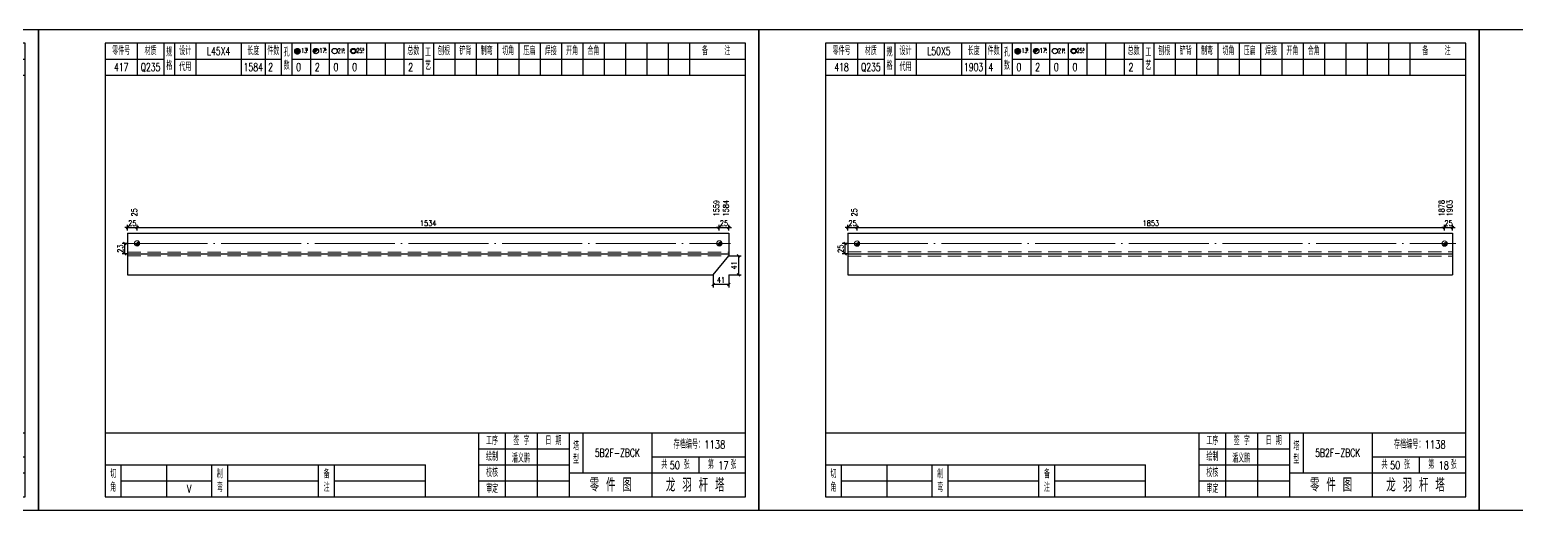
# Model space of a CAD drawing. Header units: millimetres. Extents: x 0 to 30240, y -10896 to -1348.
# Drawn here: x 4317 to 4874, y -3152 to -2972 of the extents above; entities that cross this region are included whole.
import ezdxf
from ezdxf.enums import TextEntityAlignment as Align

# ---------------------------------------------------------------- set-up
doc = ezdxf.new("R2010")
doc.units = ezdxf.units.MM
doc.header["$LTSCALE"] = 20
doc.header["$PDMODE"] = 1
doc.linetypes.add('DASHDOT2X', pattern=[1.75, 1.5, -0.125, 0, -0.125])
doc.linetypes.add('HIDDEN', pattern=[0.375, 0.25, -0.125])
for name, color, linetype, lineweight in [('1', 7, 'Continuous', 25), ('11', 3, 'Continuous', 13), ('2', 1, 'HIDDEN', 13), ('5', 1, 'Continuous', 13), ('7', 2, 'DASHDOT2X', 13)]:
    doc.layers.add(name, color=color, linetype=linetype, lineweight=lineweight)
doc.styles.get("Standard").update_dxf_attribs({"font": 'simplex', "width": 0.7, "bigfont": 'gbhzfs.shx'})
doc.styles.add('SYMBOL_TXT', font='txt.shx', dxfattribs={"width": 0.6})
doc.styles.add('TITLE_TXT', font='simplex.shx', dxfattribs={"width": 0.75, "height": 2.5, "bigfont": 'gbhzfs.shx'})
doc.dimstyles.get("Standard").update_dxf_attribs({"dimtxt": 2.1, "dimasz": 1, "dimexe": 1.05, "dimexo": 0, "dimgap": 0.63, "dimtad": 1, "dimzin": 0, "dimdsep": 46, "dimtxsty": 'standard', "dimblk": 'OBLIQUE', "dimblk1": 'OBLIQUE', "dimblk2": 'OBLIQUE', "dimcen": 0.09, "dimadec": 0, "dimazin": 0, "dimtfac": 1, "dimtdec": 1, "dimtix": 1, "dimtmove": 0, "dimatfit": 3, "dimfxl": 0, "dimtolj": 1, "dimtzin": 0, "dimarcsym": 0})
pattern_1 = [(0, (-3, 0), (0, 0.0125), [])]

# ---------------------------------------------------------------- blocks, each defined once
blk = doc.blocks.new('M12_HOLE')
h = blk.add_hatch()
h.set_pattern_fill('LINE', scale=0.1, style=0)
h.set_pattern_definition(pattern_1)
h.paths.add_polyline_path([(-5, 0, 1), (-1, 0, 1)])
at = {"color": 7}
blk.add_circle((-3, 0), 2, dxfattribs=at)
at = {"color": 7, "attachment_point": 1, "style": 'SYMBOL_TXT'}
for s, insert, char_height, width in [('13\\f??|b0|i0|c0|p54;.', (-0.1, 2.1), 3.5, 5.707), ('5', (3.7, 2.3), 1.8, 2.931)]:
    blk.add_mtext(s, dxfattribs=dict(at, insert=insert, char_height=char_height, width=width))
blk = doc.blocks.new('M16_HOLE')
h = blk.add_hatch()
h.set_pattern_fill('LINE', scale=0.1, style=0)
h.set_pattern_definition(pattern_1)
h.paths.add_polyline_path([(-1.6, 1.4, 0.668179), (-5, 0, 0.198912), (-4.4, -1.4)])
at = {"color": 7}
blk.add_circle((-3, 0), 2, dxfattribs=at)
at = {"color": 7, "attachment_point": 1, "style": 'SYMBOL_TXT'}
for s, insert, char_height, width in [('17.', (-0.4, 2.1), 3.5, 6.316), ('5', (3.6, 2.3), 1.8, 1.822)]:
    blk.add_mtext(s, dxfattribs=dict(at, insert=insert, char_height=char_height, width=width))
blk = doc.blocks.new('M20_HOLE')
at = {"color": 7}
blk.add_circle((-3, 0), 2, dxfattribs=at)
at = {"color": 7, "attachment_point": 1, "style": 'SYMBOL_TXT'}
for s, insert, char_height, width in [('21.', (-0.7, 2), 3.5, 6.074), ('5', (3.3, 2), 1.8, 1.458)]:
    blk.add_mtext(s, dxfattribs=dict(at, insert=insert, char_height=char_height, width=width))
blk = doc.blocks.new('M24_HOLE')
at = {"color": 7}
for radius in [2, 1.5]:
    blk.add_circle((-3, 0), radius, dxfattribs=at)
at = {"color": 7, "attachment_point": 1, "style": 'SYMBOL_TXT'}
for s, insert, char_height, width in [('25.', (-0.7, 2.1), 3.5, 2.429), ('5', (3.9, 2.3), 1.8, 1.944)]:
    blk.add_mtext(s, dxfattribs=dict(at, insert=insert, char_height=char_height, width=width))
blk = doc.blocks.new('JgCard')
for p, q in [((270, 180), (0, 180)), ((0, 180), (0, 0)), ((270, 0), (270, 180)), ((265, 175), (25, 175)), ((25, 175), (25, 5)), ((37, 175), (37, 163)), ((47, 175), (47, 163)), ((51, 175), (51, 163)), ((59, 175), (59, 163)), ((76, 175), (76, 163)), ((85, 175), (85, 163)), ((91, 175), (91, 163)), ((95, 175), (95, 163)), ((102, 175), (102, 163)), ((109, 175), (109, 163)), ((116, 175), (116, 163)), ((123, 175), (123, 163)), ((130, 175), (130, 163)), ((137, 175), (137, 163)), ((144, 175), (144, 163)), ((148, 175), (148, 163)), ((156, 175), (156, 163)), ((164, 175), (164, 163)), ((172, 175), (172, 163)), ((180, 175), (180, 163)), ((188, 175), (188, 163)), ((196, 175), (196, 163)), ((204, 175), (204, 163)), ((212, 175), (212, 163)), ((220, 175), (220, 163)), ((228, 175), (228, 163)), ((236, 175), (236, 163)), ((244, 175), (244, 163)), ((265, 5), (265, 175)), ((25, 169), (47, 169)), ((51, 169), (91, 169)), ((95, 169), (144, 169)), ((148, 169), (265, 169)), ((25, 163), (265, 163)), ((25, 29), (265, 29)), ((165, 5), (165, 29)), ((175, 5), (175, 29)), ((187, 5), (187, 29)), ((199, 5), (199, 29)), ((204, 29), (204, 14)), ((230, 5), (230, 29)), ((165, 23), (199, 23)), ((25, 17), (145, 17)), ((31, 5), (31, 17)), ((48, 17), (48, 5)), ((65, 5), (65, 17)), ((71, 5), (71, 17)), ((105, 5), (105, 17)), ((111, 5), (111, 17)), ((145, 5), (145, 17)), ((165, 17), (199, 17)), ((230, 20), (265, 20)), ((247.5, 20), (247.5, 14)), ((199, 14), (265, 14)), ((31, 11), (65, 11)), ((71, 11), (105, 11)), ((111, 11), (145, 11)), ((165, 11), (199, 11)), ((0, 0), (270, 0)), ((25, 5), (265, 5))]:
    blk.add_line(p, q)
blk.add_lwpolyline([(96.03, 171.99, -1), (98.03, 171.99, -1)], format="xyb", close=True)
blk.add_point((145, 96))
at = {"xscale": 0.5, "yscale": 0.5, "zscale": 0.5}
for name, p in [('M12_HOLE', (98.53, 171.99)), ('M16_HOLE', (105.5, 172)), ('M20_HOLE', (112.5, 172)), ('M24_HOLE', (119.5, 172))]:
    blk.add_blockref(name, p, dxfattribs=at)
at = {"style": 'TITLE_TXT', "width": 0.75}
for s, height, p in [('存档编号：1138', 3.076, (238.02, 23.07)), ('潘义鹏', 3, (177.45, 17.91)), ('龙 羽 杆 塔', 5, (235.17, 6.97))]:
    blk.add_text(s, height=height, dxfattribs=at).set_placement(p)
at = {"attachment_point": 5, "style": 'TITLE_TXT'}
for s, insert, char_height, width in [('零件号', (31, 172), 3, 15), ('材质', (42, 172), 3, 8), ('设计', (55, 172), 3, 8), ('长度', (80.5, 172), 3, 8), ('件数', (88, 172), 3, 6), ('总数', (140.5, 172), 3, 7), ('工\\P艺', (146, 169), 3, 4), ('刨根', (152, 172), 3, 8), ('铲背', (160, 172), 3, 8), ('制弯', (168, 172), 3, 8), ('切角', (176, 172), 3, 8), ('压扁', (184, 172), 3, 8), ('焊接', (192, 172), 3, 8), ('开角', (200, 172), 3, 8), ('合角', (208, 172), 3, 8), ('备    注', (254, 172), 3, 22), ('规格', (49, 169), 3, 4), ('代用', (55, 166), 3, 8), ('孔数', (93, 169), 3, 4), ('工序', (170, 26), 3, 10), ('签 字', (181, 26), 3, 12), ('日 期', (193, 26), 3, 12), ('塔\\P型', (201.5, 21.5), 3, 5), ('绘制', (170, 20), 3, 10), ('共    张', (238.75, 17), 3, 17.5), ('第    张', (256.25, 17), 3, 17.5), ('切\\P角', (28, 11), 3, 6), ('制\\P弯', (68, 11), 3, 6), ('备\\P注', (108, 11), 3, 6), ('校核', (170, 14), 3, 10), ('零 件 图', (214.5, 9.5), 5, 31), ('审定', (170, 8), 3, 10)]:
    blk.add_mtext(s, dxfattribs=dict(at, insert=insert, char_height=char_height, width=width))
blk = doc.blocks.new('M16')
for p, q in [((-0.71, -0.71), (0.71, 0.71)), ((-0.4, 0), (0.4, 0)), ((0, 0.4), (0, -0.4))]:
    blk.add_line(p, q)
blk.add_circle((0, 0), 1)
for radius in [0.8, 0.6, 0.4, 0.2]:
    blk.add_arc((0, 0), radius, 225, 45)
blk = doc.blocks.new('_Oblique')
at = {"color": 0, "linetype": 'ByBlock', "lineweight": -2}
blk.add_line((-0.5, -0.5), (0.5, 0.5), dxfattribs=at)
blk = doc.blocks.new('*D2069')
at = {"layer": '11', "color": 0, "lineweight": -2}
for p, q in [((4353.4, -3046.29), (4352.4, -3046.29)), ((4353.4, -3047.34), (4353.4, -3045.24)), ((4353.4, -3046.29), (4356.96, -3046.29)), ((4356.96, -3047.34), (4356.96, -3045.24)), ((4356.96, -3046.29), (4357.96, -3046.29))]:
    blk.add_line(p, q, dxfattribs=at)
at = {"layer": 'Defpoints', "color": 0}
for p in [(4353.4, -3047.34), (4356.96, -3046.29), (4356.96, -3047.34)]:
    blk.add_point(p, dxfattribs=at)
at = {"layer": '11', "color": 0, "lineweight": -2}
blk.add_blockref('_Oblique', (4353.4, -3046.29), dxfattribs=at)
at = {"layer": '11', "color": 0, "lineweight": -2, "rotation": 180}
blk.add_blockref('_Oblique', (4356.96, -3046.29), dxfattribs=at)
at = {"layer": '11', "color": 0, "insert": (4355.18, -3044.61), "char_height": 2.1, "attachment_point": 5}
blk.add_mtext('\\A1;25', dxfattribs=at)
blk = doc.blocks.new('*D2071')
at = {"layer": '11', "color": 0, "lineweight": -2}
for p, q in [((4575.18, -3046.29), (4574.18, -3046.29)), ((4575.18, -3047.34), (4575.18, -3045.24)), ((4575.18, -3046.29), (4578.7, -3046.29)), ((4578.7, -3047.34), (4578.7, -3045.24)), ((4578.7, -3046.29), (4579.7, -3046.29))]:
    blk.add_line(p, q, dxfattribs=at)
at = {"layer": 'Defpoints', "color": 0}
for p in [(4575.18, -3047.34), (4578.7, -3046.29), (4578.7, -3047.34)]:
    blk.add_point(p, dxfattribs=at)
at = {"layer": '11', "color": 0, "lineweight": -2}
blk.add_blockref('_Oblique', (4575.18, -3046.29), dxfattribs=at)
at = {"layer": '11', "color": 0, "lineweight": -2, "rotation": 180}
blk.add_blockref('_Oblique', (4578.7, -3046.29), dxfattribs=at)
at = {"layer": '11', "color": 0, "insert": (4576.94, -3044.61), "char_height": 2.1, "attachment_point": 5}
blk.add_mtext('\\A1;25', dxfattribs=at)
blk = doc.blocks.new('*D2072')
at = {"layer": '11', "color": 0, "lineweight": -2}
for p, q in [((4578.7, -3056.85), (4583.43, -3056.85)), ((4582.38, -3056.85), (4582.38, -3063.93)), ((4578.7, -3063.93), (4583.43, -3063.93))]:
    blk.add_line(p, q, dxfattribs=at)
at = {"layer": 'Defpoints', "color": 0}
for p in [(4578.7, -3056.85), (4578.7, -3063.93), (4582.38, -3063.93)]:
    blk.add_point(p, dxfattribs=at)
at = {"layer": '11', "color": 0, "lineweight": -2}
for p, rotation in [((4582.38, -3056.85), 90), ((4582.38, -3063.93), 270)]:
    blk.add_blockref('_Oblique', p, dxfattribs=dict(at, rotation=rotation))
at = {"layer": '11', "color": 0, "insert": (4580.7, -3060.39), "char_height": 2.1, "attachment_point": 5, "rotation": 90}
blk.add_mtext('\\A1;41', dxfattribs=at)
blk = doc.blocks.new('*D2073')
at = {"layer": '11', "color": 0, "lineweight": -2}
for p, q in [((4572.87, -3063.93), (4572.87, -3068.66)), ((4578.7, -3063.93), (4578.7, -3068.66)), ((4578.7, -3067.61), (4572.87, -3067.61))]:
    blk.add_line(p, q, dxfattribs=at)
at = {"layer": 'Defpoints', "color": 0}
for p in [(4572.87, -3063.93), (4578.7, -3063.93), (4572.87, -3067.61)]:
    blk.add_point(p, dxfattribs=at)
at = {"layer": '11', "color": 0, "lineweight": -2, "rotation": 180}
blk.add_blockref('_Oblique', (4572.87, -3067.61), dxfattribs=at)
at = {"layer": '11', "color": 0, "lineweight": -2}
blk.add_blockref('_Oblique', (4578.7, -3067.61), dxfattribs=at)
at = {"layer": '11', "color": 0, "insert": (4575.78, -3065.93), "char_height": 2.1, "attachment_point": 5}
blk.add_mtext('\\A1;41', dxfattribs=at)
blk = doc.blocks.new('*D2075')
at = {"layer": '11', "color": 0, "lineweight": -2}
for p, q in [((4623.4, -3046.29), (4622.4, -3046.29)), ((4623.4, -3047.34), (4623.4, -3045.24)), ((4623.4, -3046.29), (4626.84, -3046.29)), ((4626.84, -3047.34), (4626.84, -3045.24)), ((4626.84, -3046.29), (4627.84, -3046.29))]:
    blk.add_line(p, q, dxfattribs=at)
at = {"layer": 'Defpoints', "color": 0}
for p in [(4623.4, -3047.34), (4626.84, -3046.29), (4626.84, -3047.34)]:
    blk.add_point(p, dxfattribs=at)
at = {"layer": '11', "color": 0, "lineweight": -2}
blk.add_blockref('_Oblique', (4623.4, -3046.29), dxfattribs=at)
at = {"layer": '11', "color": 0, "lineweight": -2, "rotation": 180}
blk.add_blockref('_Oblique', (4626.84, -3046.29), dxfattribs=at)
at = {"layer": '11', "color": 0, "insert": (4625.12, -3044.61), "char_height": 2.1, "attachment_point": 5}
blk.add_mtext('\\A1;25', dxfattribs=at)
blk = doc.blocks.new('*D2077')
at = {"layer": '11', "color": 0, "lineweight": -2}
for p, q in [((4847.06, -3046.29), (4846.06, -3046.29)), ((4847.06, -3047.34), (4847.06, -3045.24)), ((4847.06, -3046.29), (4850, -3046.29)), ((4850, -3047.34), (4850, -3045.24)), ((4850, -3046.29), (4851, -3046.29))]:
    blk.add_line(p, q, dxfattribs=at)
at = {"layer": 'Defpoints', "color": 0}
for p in [(4847.06, -3047.34), (4850, -3046.29), (4850, -3047.34)]:
    blk.add_point(p, dxfattribs=at)
at = {"layer": '11', "color": 0, "lineweight": -2}
blk.add_blockref('_Oblique', (4847.06, -3046.29), dxfattribs=at)
at = {"layer": '11', "color": 0, "lineweight": -2, "rotation": 180}
blk.add_blockref('_Oblique', (4850, -3046.29), dxfattribs=at)
at = {"layer": '11', "color": 0, "insert": (4848.53, -3044.61), "char_height": 2.1, "attachment_point": 5}
blk.add_mtext('\\A1;25', dxfattribs=at)

msp = doc.modelspace()

# ---------------------------------------------------------------- linework, layer by layer
at = {"layer": '1'}
for p, q in [((4353.4, -3048.392), (4353.4, -3063.932)), ((4353.4, -3048.392), (4578.7, -3048.392)), ((4578.7, -3048.392), (4578.7, -3056.162)), ((4623.4, -3048.392), (4623.4, -3063.932)), ((4623.4, -3048.392), (4850, -3048.392)), ((4850, -3048.392), (4850, -3063.932)), ((4353.4, -3056.162), (4578.7, -3056.162)), ((4572.867, -3063.932), (4578.7, -3056.853)), ((4578.7, -3056.162), (4578.7, -3056.853)), ((4623.4, -3056.162), (4850, -3056.162)), ((4353.4, -3063.932), (4572.867, -3063.932)), ((4623.4, -3063.932), (4850, -3063.932))]:
    msp.add_line(p, q, dxfattribs=at)
at = {"layer": '2'}
for p, q in [((4353.4, -3055.472), (4578.7, -3055.472)), ((4353.4, -3056.853), (4578.7, -3056.853)), ((4623.4, -3055.385), (4850, -3055.385)), ((4623.4, -3056.939), (4850, -3056.939))]:
    msp.add_line(p, q, dxfattribs=at)
at = {"layer": '7'}
for p, q in [((4353.4, -3052.191), (4579.385, -3052.191)), ((4623.4, -3052.277), (4851.26, -3052.277))]:
    msp.add_line(p, q, dxfattribs=at)

# ---------------------------------------------------------------- block references
at = {"layer": '1'}
for p in [(4050, -3152.162), (4320, -3152.162), (4590, -3152.162), (4860, -3152.162)]:
    msp.add_blockref('JgCard', p, dxfattribs=at)
at = {"layer": '5'}
for p in [(4356.957, -3052.191), (4575.185, -3052.191), (4626.84, -3052.277), (4847.06, -3052.277)]:
    msp.add_blockref('M16', p, dxfattribs=at)

# ---------------------------------------------------------------- texts
at = {"style": 'TITLE_TXT', "width": 0.75}
for s, p in [('50', (4556.602, -3136.805)), ('17', (4574.791, -3136.851)), ('50', (4826.602, -3136.805)), ('18', (4844.791, -3136.851))]:
    msp.add_text(s, height=3, dxfattribs=at).set_placement(p)
at = {"layer": '1', "width": 0.7}
for s, p in [('L45X4', (4387.5, -2980.162)), ('L50X5', (4657.5, -2980.162)), ('417', (4351, -2986.162)), ('Q235', (4362, -2986.162)), ('1584', (4400.5, -2986.162)), ('2', (4407, -2986.162)), ('0', (4417.5, -2986.162)), ('2', (4424.5, -2986.162)), ('0', (4431.5, -2986.162)), ('0', (4438.5, -2986.162)), ('2', (4459.5, -2986.162)), ('418', (4621, -2986.162)), ('Q235', (4632, -2986.162)), ('1903', (4670.5, -2986.162)), ('4', (4677, -2986.162)), ('0', (4687.5, -2986.162)), ('2', (4694.5, -2986.162)), ('0', (4701.5, -2986.162)), ('0', (4708.5, -2986.162)), ('2', (4729.5, -2986.162)), ('V', (4376.5, -3144.162))]:
    msp.add_text(s, height=3, dxfattribs=at).set_placement(p, align=Align.MIDDLE_CENTER)
for s, p in [('25', (4356.96, -3042.092)), ('1559', (4575.146, -3042.092)), ('1584', (4578.7, -3042.092)), ('25', (4626.84, -3042.092)), ('1878', (4847.007, -3042.092)), ('1903', (4850, -3042.092))]:
    msp.add_text(s, height=2.1, rotation=90, dxfattribs=at).set_placement(p)
at = {"layer": '1', "char_height": 3, "width": 26, "attachment_point": 5}
for insert in [(4537, -3130.662), (4807, -3130.662)]:
    msp.add_mtext('5B2F-ZBCK', dxfattribs=dict(at, insert=insert))

# ---------------------------------------------------------------- dimensions: what is measured, and where the dimension line sits
at = {"layer": '1'}
for base, p1, p2, text in [((4352.35, -3052.191), (4353.35, -3056.162), (4353.35, -3052.191), '23'), ((4622.35, -3052.277), (4623.35, -3056.162), (4623.35, -3052.277), '25')]:
    msp.add_linear_dim(base=base, p1=p1, p2=p2, angle=90, text=text, dimstyle='standard', dxfattribs=at).render()
at = {"layer": '11'}
for base, p1, p2, text, picture, middle in [((4356.957, -3046.292), (4353.4, -3047.342), (4356.957, -3047.342), '25', '*D2069', (4355.178, -3044.612)), ((4578.7, -3046.292), (4575.185, -3047.342), (4578.7, -3047.342), '25', '*D2071', (4576.942, -3044.612)), ((4626.84, -3046.292), (4623.4, -3047.342), (4626.84, -3047.342), '25', '*D2075', (4625.12, -3044.612)), ((4850, -3046.292), (4847.06, -3047.342), (4850, -3047.342), '25', '*D2077', (4848.53, -3044.612)), ((4572.867, -3067.607), (4578.7, -3063.932), (4572.867, -3063.932), '41', '*D2073', (4575.784, -3065.927))]:
    dim = msp.add_linear_dim(base=base, p1=p1, p2=p2, text=text, dimstyle='standard', dxfattribs=at)
    dim.commit()
    dim.dimension.update_dxf_attribs({"geometry": picture, "text_midpoint": middle})
for base, p1, p2, text in [((4575.185, -3046.292), (4356.957, -3047.342), (4575.185, -3047.342), '1534'), ((4847.06, -3046.292), (4626.84, -3047.342), (4847.06, -3047.342), '1853')]:
    msp.add_linear_dim(base=base, p1=p1, p2=p2, text=text, dimstyle='standard', dxfattribs=at).render()
dim = msp.add_linear_dim(base=(4582.375, -3063.932), p1=(4578.7, -3056.853), p2=(4578.7, -3063.932), angle=90, text='41', dimstyle='standard', dxfattribs=at)
dim.commit()
dim.dimension.update_dxf_attribs({"geometry": '*D2072', "text_midpoint": (4580.695, -3060.393)})

doc.saveas('drawing.dxf')
